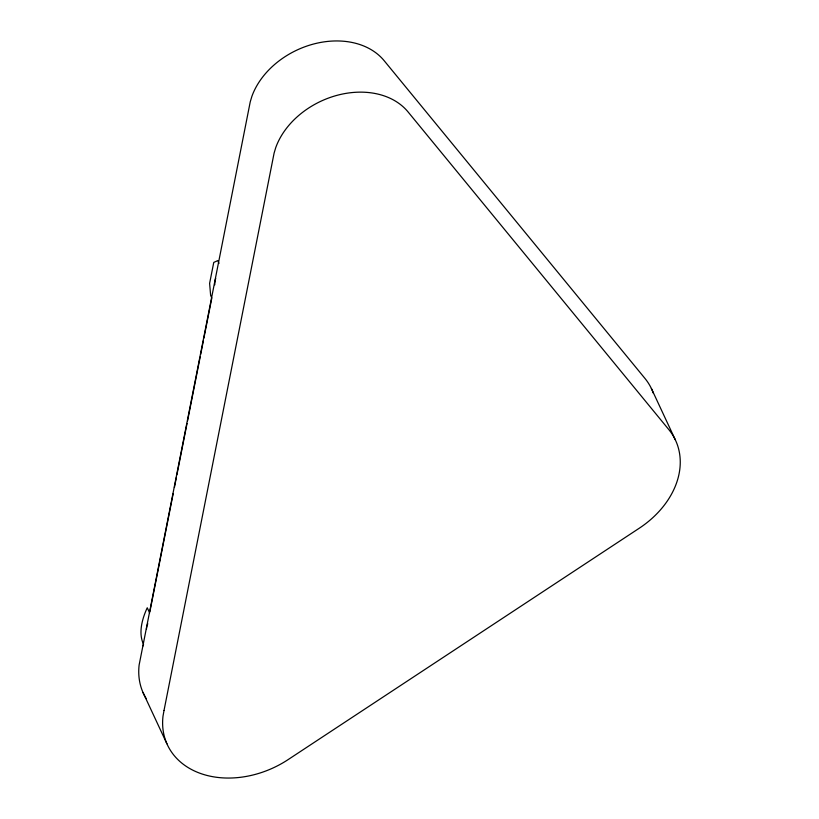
<?xml version="1.0" encoding="UTF-8"?>
<svg xmlns="http://www.w3.org/2000/svg" width="819" height="819" viewBox="0 0 819 819"><rect width="100%" height="100%" fill="white"/><g stroke="black" fill="none" stroke-linecap="round" stroke-linejoin="round"><path stroke-width="1.23" d="M143.223 645.874L143.509 644.236C138.104 632.944 142.291 618.488 147.246 607.77L149.631 612.888M149.887 611.629L173.178 493.693M174.416 487.418L176.402 477.385M176.894 474.877L187.049 423.433M187.551 420.925L200.184 356.941M200.686 354.432L203.409 340.632M203.9 338.124L211.834 297.973L210.637 295.413L209.613 283.374L213.759 262.428L217.721 260.626L219.001 263.37M651.381 388.493L675.255 439.69M143.028 692.536L166.902 743.744M146.222 698.638A86.63 65.674 -25 0 1 139.128 664.997L250.235 101.873L251.894 96.335A75.798 57.463 -25 0 1 313.165 44.134A75.798 57.463 -25 0 1 384.172 60.708L644.881 378.327A86.63 65.674 -25 0 1 653.367 393.253M146.447 629.268A9.101 2.877 87.8 0 1 146.939 626.003M147.133 625.337A9.101 2.877 87.8 0 1 147.829 623.791M214.773 284.858A9.101 2.877 87.8 0 1 215.028 281.265M215.162 280.477A9.101 2.877 87.8 0 1 215.735 278.47M164.015 710.493L163.001 716.195A86.63 65.674 -25 0 0 201.105 773.668A86.63 65.674 -25 0 0 288.114 759.612L639.209 528.265A86.63 65.674 -25 0 0 668.754 429.525L408.046 111.906A75.798 57.463 -25 0 0 337.039 95.332A75.798 57.463 -25 0 0 275.768 147.533L274.109 153.071L164.015 710.493"/></g></svg>
